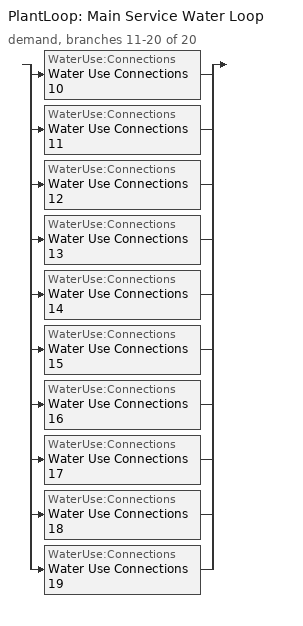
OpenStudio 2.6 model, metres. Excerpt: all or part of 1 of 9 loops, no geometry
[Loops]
PlantLoop 'Main Service Water Loop'
 demand, branches 11-20 of 20: split
  | WaterUse:Connections 'Water Use Connections 10'
  | WaterUse:Connections 'Water Use Connections 11'
  | WaterUse:Connections 'Water Use Connections 12'
  | WaterUse:Connections 'Water Use Connections 13'
  | WaterUse:Connections 'Water Use Connections 14'
  | WaterUse:Connections 'Water Use Connections 15'
  | WaterUse:Connections 'Water Use Connections 16'
  | WaterUse:Connections 'Water Use Connections 17'
  | WaterUse:Connections 'Water Use Connections 18'
  | WaterUse:Connections 'Water Use Connections 19'
[WaterUse:Connections]
Name | Water Use Equipment Name 1
Water Use Connections 10 | Perimeter_bot_zn_3 Service Water Use 0.12gal/min
Water Use Connections 11 | Perimeter_bot_zn_4 Service Water Use 0.08gal/min
Water Use Connections 12 | Perimeter_mid_zn_1 Service Water Use 0.12gal/min
Water Use Connections 13 | Perimeter_mid_zn_2 Service Water Use 0.08gal/min
Water Use Connections 14 | Perimeter_mid_zn_3 Service Water Use 0.12gal/min
Water Use Connections 15 | Perimeter_mid_zn_4 Service Water Use 0.08gal/min
Water Use Connections 16 | Perimeter_top_zn_1 Service Water Use 0.12gal/min
Water Use Connections 17 | Perimeter_top_zn_2 Service Water Use 0.08gal/min
Water Use Connections 18 | Perimeter_top_zn_3 Service Water Use 0.12gal/min
Water Use Connections 19 | Perimeter_top_zn_4 Service Water Use 0.08gal/min
[WaterUse:Equipment:Definition]
Name | Peak Flow Rate {m3/s} | Target Temperature Schedule | Sensible Fraction Schedule | Latent Fraction Schedule
Perimeter_bot_zn_3 Service Water Use Def 0.12gal/min | 7.49074e-06 | Schedule Ruleset 32 | Schedule Ruleset 30 | Schedule Ruleset 31
Perimeter_bot_zn_4 Service Water Use Def 0.08gal/min | 4.82732e-06 | Schedule Ruleset 35 | Schedule Ruleset 33 | Schedule Ruleset 34
Perimeter_mid_zn_1 Service Water Use Def 0.12gal/min | 7.4909e-06 | Schedule Ruleset 38 | Schedule Ruleset 36 | Schedule Ruleset 37
Perimeter_mid_zn_2 Service Water Use Def 0.08gal/min | 4.82732e-06 | Schedule Ruleset 41 | Schedule Ruleset 39 | Schedule Ruleset 40
Perimeter_mid_zn_3 Service Water Use Def 0.12gal/min | 7.49074e-06 | Schedule Ruleset 44 | Schedule Ruleset 42 | Schedule Ruleset 43
Perimeter_mid_zn_4 Service Water Use Def 0.08gal/min | 4.82732e-06 | Schedule Ruleset 47 | Schedule Ruleset 45 | Schedule Ruleset 46
Perimeter_top_zn_1 Service Water Use Def 0.12gal/min | 7.4909e-06 | Schedule Ruleset 50 | Schedule Ruleset 48 | Schedule Ruleset 49
Perimeter_top_zn_2 Service Water Use Def 0.08gal/min | 4.82732e-06 | Schedule Ruleset 53 | Schedule Ruleset 51 | Schedule Ruleset 52
Perimeter_top_zn_3 Service Water Use Def 0.12gal/min | 7.49074e-06 | Schedule Ruleset 56 | Schedule Ruleset 54 | Schedule Ruleset 55
Perimeter_top_zn_4 Service Water Use Def 0.08gal/min | 4.82732e-06 | Schedule Ruleset 59 | Schedule Ruleset 57 | Schedule Ruleset 58
[WaterUse:Equipment] Flow Rate Fraction Schedule=NECB-A-Service Water Heating
Name | Water Use Equipment Definition | Space
Perimeter_bot_zn_3 Service Water Use 0.12gal/min | Perimeter_bot_zn_3 Service Water Use Def 0.12gal/min | Perimeter_bot_ZN_3
Perimeter_bot_zn_4 Service Water Use 0.08gal/min | Perimeter_bot_zn_4 Service Water Use Def 0.08gal/min | Perimeter_bot_ZN_4
Perimeter_mid_zn_1 Service Water Use 0.12gal/min | Perimeter_mid_zn_1 Service Water Use Def 0.12gal/min | Perimeter_mid_ZN_1
Perimeter_mid_zn_2 Service Water Use 0.08gal/min | Perimeter_mid_zn_2 Service Water Use Def 0.08gal/min | Perimeter_mid_ZN_2
Perimeter_mid_zn_3 Service Water Use 0.12gal/min | Perimeter_mid_zn_3 Service Water Use Def 0.12gal/min | Perimeter_mid_ZN_3
Perimeter_mid_zn_4 Service Water Use 0.08gal/min | Perimeter_mid_zn_4 Service Water Use Def 0.08gal/min | Perimeter_mid_ZN_4
Perimeter_top_zn_1 Service Water Use 0.12gal/min | Perimeter_top_zn_1 Service Water Use Def 0.12gal/min | Perimeter_top_ZN_1
Perimeter_top_zn_2 Service Water Use 0.08gal/min | Perimeter_top_zn_2 Service Water Use Def 0.08gal/min | Perimeter_top_ZN_2
Perimeter_top_zn_3 Service Water Use 0.12gal/min | Perimeter_top_zn_3 Service Water Use Def 0.12gal/min | Perimeter_top_ZN_3
Perimeter_top_zn_4 Service Water Use 0.08gal/min | Perimeter_top_zn_4 Service Water Use Def 0.08gal/min | Perimeter_top_ZN_4
[Schedule:Ruleset]
Name | Default Day Schedule
NECB-A-Service Water Heating | NECB-A-Service Water Heating Default
Schedule Ruleset 30 | Schedule Day 34
Schedule Ruleset 31 | Schedule Day 35
Schedule Ruleset 32 | Schedule Day 36
Schedule Ruleset 33 | Schedule Day 37
Schedule Ruleset 34 | Schedule Day 38
Schedule Ruleset 35 | Schedule Day 39
Schedule Ruleset 36 | Schedule Day 40
Schedule Ruleset 37 | Schedule Day 41
Schedule Ruleset 38 | Schedule Day 42
Schedule Ruleset 39 | Schedule Day 43
Schedule Ruleset 40 | Schedule Day 44
Schedule Ruleset 41 | Schedule Day 45
Schedule Ruleset 42 | Schedule Day 46
Schedule Ruleset 43 | Schedule Day 47
Schedule Ruleset 44 | Schedule Day 48
Schedule Ruleset 45 | Schedule Day 49
Schedule Ruleset 46 | Schedule Day 50
Schedule Ruleset 47 | Schedule Day 51
Schedule Ruleset 48 | Schedule Day 52
Schedule Ruleset 49 | Schedule Day 53
Schedule Ruleset 50 | Schedule Day 54
Schedule Ruleset 51 | Schedule Day 55
Schedule Ruleset 52 | Schedule Day 56
Schedule Ruleset 53 | Schedule Day 57
Schedule Ruleset 54 | Schedule Day 58
Schedule Ruleset 55 | Schedule Day 59
Schedule Ruleset 56 | Schedule Day 60
Schedule Ruleset 57 | Schedule Day 61
Schedule Ruleset 58 | Schedule Day 62
Schedule Ruleset 59 | Schedule Day 63
[Schedule:Day]
NECB-A-Service Water Heating Default; NECB-A-Service Water Heating Default|Wkdy Day: 7, 0, 0.05, 8, 0, 0.1, 10, 0, 0.5, 16, 0, 0.9, 17, 0, 0.7, 18, 0, 0.5, 19, 0, 0.3, 22, 0, 0.2, 24, 0, 0.05
NECB-A-Service Water Heating Sat Day; NECB-A-Service Water Heating Sun|Hol Day; Schedule Day 35; Schedule Day 38; Schedule Day 41; Schedule Day 44; Schedule Day 47; Schedule Day 50; Schedule Day 53; Schedule Day 56; Schedule Day 59; Schedule Day 62: 24, 0, 0.05
Schedule Day 34; Schedule Day 37; Schedule Day 40; Schedule Day 43; Schedule Day 46; Schedule Day 49; Schedule Day 52; Schedule Day 55; Schedule Day 58; Schedule Day 61: 24, 0, 0.2
Schedule Day 36; Schedule Day 39; Schedule Day 42; Schedule Day 45; Schedule Day 48; Schedule Day 51; Schedule Day 54; Schedule Day 57; Schedule Day 60; Schedule Day 63: 24, 0, 60
[Schedule:Rule] Schedule Ruleset=NECB-A-Service Water Heating; Date Specification Type=DateRange; Start Month=1; Start Day=1; End Month=12; End Day=31
Name | Rule Order | Day Schedule | Apply Monday | Apply Tuesday | Apply Wednesday | Apply Thursday | Apply Friday | Apply Saturday | Apply Sunday
Schedule Rule 20 | 2 | NECB-A-Service Water Heating Default|Wkdy Day | Yes | Yes | Yes | Yes | Yes
Schedule Rule 21 | 1 | NECB-A-Service Water Heating Sat Day |  |  |  |  |  | Yes
Schedule Rule 22 | 0 | NECB-A-Service Water Heating Sun|Hol Day |  |  |  |  |  |  | Yes
